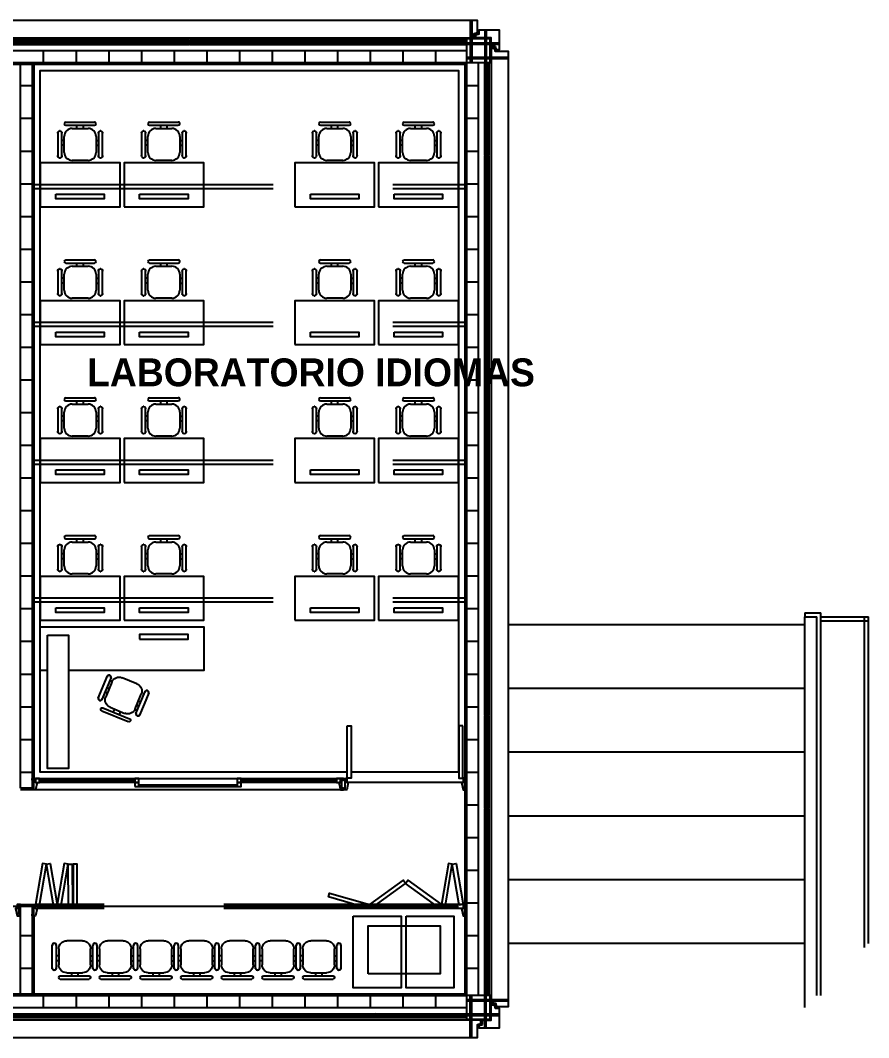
# Model space of a CAD drawing. Extents: x 2217 to 2324, y 363 to 419.
# Drawn here: x 2312.93 to 2323.57, y 400.52 to 413.28 of the extents above; entities that cross this region are included whole.
import ezdxf

# ---------------------------------------------------------------- set-up
doc = ezdxf.new("R2010")
doc.units = 0
doc.header["$LTSCALE"] = 12
doc.header["$MEASUREMENT"] = 0
doc.linetypes.add('HIDDEN', pattern=[0.375, 0.25, -0.125])
for name, color, linetype in [('AISLACION', 2, 'CONTINUOUS'), ('CARPINTERIA', 2, 'CONTINUOUS'), ('ESTRUCTURA', 7, 'CONTINUOUS'), ('ME-CORDÓN', 3, 'CONTINUOUS'), ('MUEBLES', 2, 'CONTINUOUS'), ('MURO-INT', 4, 'CONTINUOUS'), ('NOMBRES3', 3, 'CONTINUOUS'), ('PREMOLDHORMIGON', 7, 'CONTINUOUS'), ('PUERTAS', 2, 'CONTINUOUS'), ('SOLADO', 8, 'CONTINUOUS'), ('VIDRIO', 8, 'CONTINUOUS')]:
    doc.layers.add(name, color=color, linetype=linetype)
doc.styles.add('NOMBRES3', font='cityb___.ttf')
pattern_1 = [(315, (0, 0), (0.006187184335, 0.006187184335), []), (45, (0, 0), (-0.006187184335, 0.006187184335), [])]
pattern_2 = [(90, (0, 0), (-0.41, 3e-17), [])]

# ---------------------------------------------------------------- blocks, each defined once
blk = doc.blocks.new('P1AULAS')
at = {"layer": 'PUERTAS'}
blk.add_line((1.48, 0.02), (0.02, 0.02), dxfattribs=at)
for points in [[(0.025, 0.73), (0.075, 0.73), (0.075, 0.075), (0.025, 0.075)], [(1.475, 0.73), (1.425, 0.73), (1.425, 0.075), (1.475, 0.075)], [(-0.02, -0.05), (0, -0.05), (0, 0.05), (-0.02, 0.05), (-0.02, 0.07), (0.02, 0.07), (0.02, 0.02), (0.04, 0.02), (0.02, -0.07), (-0.02, -0.07)], [(1.52, -0.05), (1.5, -0.05), (1.5, 0.05), (1.52, 0.05), (1.52, 0.07), (1.48, 0.07), (1.48, 0.02), (1.46, 0.02), (1.48, -0.07), (1.52, -0.07)]]:
    blk.add_lwpolyline(points, close=True, dxfattribs=at)
for centre in [(0.02, 0.075), (1.48, 0.075)]:
    blk.add_circle(centre, 0.005, dxfattribs=at)
blk = doc.blocks.new('ESCRITORIOAULA')
at = {"layer": 'MUEBLES', "extrusion": (-2.51138e-32, -4.10154e-16, -1)}
for p, q in [((0.3, 1.041), (0.3, 1.041)), ((0.32, 1.061), (0.68, 1.061)), ((0.32, 1.021), (0.68, 1.021)), ((0.46, 0.981), (0.46, 1.021)), ((0.54, 0.981), (0.54, 1.021)), ((0.7, 1.041), (0.7, 1.041)), ((0.4, 0.981), (0.6, 0.981)), ((0.3, 0.681), (0.3, 0.881)), ((0.7, 0.881), (0.7, 0.681)), ((0.6, 0.581), (0.4, 0.581))]:
    blk.add_line(p, q, dxfattribs=at)
at = {"layer": 'MUEBLES', "extrusion": (-8.37128e-33, -1.36718e-16, -1)}
for p, q in [((0.22, 0.931), (0.22, 0.631)), ((0.25, 0.951), (0.24, 0.951)), ((0.27, 0.781), (0.27, 0.931)), ((0.73, 0.931), (0.73, 0.631)), ((0.76, 0.951), (0.75, 0.951)), ((0.78, 0.781), (0.78, 0.931)), ((0.3, 0.831), (0.27, 0.831)), ((0.27, 0.631), (0.27, 0.781)), ((0.3, 0.771), (0.27, 0.771)), ((0.7, 0.831), (0.73, 0.831)), ((0.7, 0.771), (0.73, 0.771)), ((0.78, 0.631), (0.78, 0.781)), ((0.24, 0.611), (0.25, 0.611)), ((0.75, 0.611), (0.76, 0.611))]:
    blk.add_line(p, q, dxfattribs=at)
at = {"layer": 'MUEBLES'}
for points in [[(0, 0), (1, 0), (1, 0.55), (0, 0.55)], [(0.196, 0.157), (0.803, 0.157), (0.803, 0.097), (0.196, 0.097)]]:
    blk.add_lwpolyline(points, close=True, dxfattribs=at)
for centre, major_axis, start_param, end_param in [((0.32, 1.041), (-0.0141, -0.0141), -2.356194, -0.785398), ((0.32, 1.041), (-0.0141, -0.0141), -0.785398, 0.785398), ((0.68, 1.041), (-0.0141, -0.0141), 2.356194, 3.926991), ((0.68, 1.041), (-0.0141, -0.0141), 0.785398, 2.356194), ((0.4, 0.881), (-0.0707, -0.0707), -2.356194, -0.785398), ((0.6, 0.881), (-0.0707, -0.0707), 2.356194, 3.926991), ((0.4, 0.681), (-0.0707, -0.0707), -0.785398, 0.785398), ((0.6, 0.681), (-0.0707, -0.0707), 0.785398, 2.356194)]:
    blk.add_ellipse(centre, major_axis=major_axis, ratio=1, start_param=start_param, end_param=end_param, dxfattribs=at)
at = {"layer": 'MUEBLES', "extrusion": (0, 0, -1)}
for centre, start_param, end_param in [((0.245, 0.926), -0.982794, 2.55359), ((0.755, 0.926), -0.982794, 2.55359), ((0.245, 0.636), 2.158799, 5.695183), ((0.755, 0.636), 2.158799, 5.695183)]:
    blk.add_ellipse(centre, major_axis=(-0.018, 0.018), ratio=1, start_param=start_param, end_param=end_param, dxfattribs=at)
blk = doc.blocks.new('ESCRITORIOTALLER')
at = {"layer": 'MUEBLES', "extrusion": (-2.51138e-32, -4.10154e-16, -1)}
for p, q in [((-0.2, 0.46), (-0.2, 0.46)), ((-0.18, 0.48), (0.18, 0.48)), ((-0.18, 0.44), (0.18, 0.44)), ((-0.1, 0.4), (0.1, 0.4)), ((-0.04, 0.4), (-0.04, 0.44)), ((0.04, 0.4), (0.04, 0.44)), ((0.2, 0.46), (0.2, 0.46)), ((0.31, 0.46), (0.31, 0.46)), ((0.33, 0.48), (0.69, 0.48)), ((0.33, 0.44), (0.69, 0.44)), ((0.41, 0.4), (0.61, 0.4)), ((0.47, 0.4), (0.47, 0.44)), ((0.55, 0.4), (0.55, 0.44)), ((0.71, 0.46), (0.71, 0.46)), ((0.82, 0.46), (0.82, 0.46)), ((0.84, 0.48), (1.2, 0.48)), ((0.84, 0.44), (1.2, 0.44)), ((0.92, 0.4), (1.12, 0.4)), ((0.98, 0.4), (0.98, 0.44)), ((1.06, 0.4), (1.06, 0.44)), ((1.22, 0.46), (1.22, 0.46)), ((1.33, 0.46), (1.33, 0.46)), ((1.35, 0.48), (1.71, 0.48)), ((1.35, 0.44), (1.71, 0.44)), ((1.43, 0.4), (1.63, 0.4)), ((1.49, 0.4), (1.49, 0.44)), ((1.57, 0.4), (1.57, 0.44)), ((1.73, 0.46), (1.73, 0.46)), ((1.84, 0.46), (1.84, 0.46)), ((1.86, 0.48), (2.22, 0.48)), ((1.86, 0.44), (2.22, 0.44)), ((1.94, 0.4), (2.14, 0.4)), ((2, 0.4), (2, 0.44)), ((2.08, 0.4), (2.08, 0.44)), ((2.24, 0.46), (2.24, 0.46)), ((2.35, 0.46), (2.35, 0.46)), ((2.37, 0.48), (2.73, 0.48)), ((2.37, 0.44), (2.73, 0.44)), ((2.45, 0.4), (2.65, 0.4)), ((2.51, 0.4), (2.51, 0.44)), ((2.59, 0.4), (2.59, 0.44)), ((2.75, 0.46), (2.75, 0.46)), ((2.86, 0.46), (2.86, 0.46)), ((2.88, 0.48), (3.24, 0.48)), ((2.88, 0.44), (3.24, 0.44)), ((2.96, 0.4), (3.16, 0.4)), ((3.02, 0.4), (3.02, 0.44)), ((3.1, 0.4), (3.1, 0.44)), ((3.26, 0.46), (3.26, 0.46)), ((-0.2, 0.1), (-0.2, 0.3)), ((0.2, 0.3), (0.2, 0.1)), ((0.31, 0.1), (0.31, 0.3)), ((0.71, 0.3), (0.71, 0.1)), ((0.82, 0.1), (0.82, 0.3)), ((1.22, 0.3), (1.22, 0.1)), ((1.33, 0.1), (1.33, 0.3)), ((1.73, 0.3), (1.73, 0.1)), ((1.84, 0.1), (1.84, 0.3)), ((2.24, 0.3), (2.24, 0.1)), ((2.35, 0.1), (2.35, 0.3)), ((2.75, 0.3), (2.75, 0.1)), ((2.86, 0.1), (2.86, 0.3)), ((3.26, 0.3), (3.26, 0.1)), ((0.1, 0), (-0.1, 0)), ((0.61, 0), (0.41, 0)), ((1.12, 0), (0.92, 0)), ((1.63, 0), (1.43, 0)), ((2.14, 0), (1.94, 0)), ((2.65, 0), (2.45, 0)), ((3.16, 0), (2.96, 0))]:
    blk.add_line(p, q, dxfattribs=at)
at = {"layer": 'MUEBLES', "extrusion": (-8.37128e-33, -1.36718e-16, -1)}
for p, q in [((-0.28, 0.35), (-0.28, 0.05)), ((-0.25, 0.37), (-0.26, 0.37)), ((-0.23, 0.2), (-0.23, 0.35)), ((0.23, 0.35), (0.23, 0.05)), ((0.26, 0.37), (0.25, 0.37)), ((0.28, 0.2), (0.28, 0.35)), ((0.74, 0.35), (0.74, 0.05)), ((0.77, 0.37), (0.76, 0.37)), ((0.79, 0.2), (0.79, 0.35)), ((1.25, 0.35), (1.25, 0.05)), ((1.28, 0.37), (1.27, 0.37)), ((1.3, 0.2), (1.3, 0.35)), ((1.76, 0.35), (1.76, 0.05)), ((1.79, 0.37), (1.78, 0.37)), ((1.81, 0.2), (1.81, 0.35)), ((2.27, 0.35), (2.27, 0.05)), ((2.3, 0.37), (2.29, 0.37)), ((2.32, 0.2), (2.32, 0.35)), ((2.78, 0.35), (2.78, 0.05)), ((2.81, 0.37), (2.8, 0.37)), ((2.83, 0.2), (2.83, 0.35)), ((3.29, 0.35), (3.29, 0.05)), ((3.32, 0.37), (3.31, 0.37)), ((3.34, 0.2), (3.34, 0.35)), ((-0.2, 0.25), (-0.23, 0.25)), ((-0.23, 0.05), (-0.23, 0.2)), ((-0.2, 0.19), (-0.23, 0.19)), ((0.2, 0.25), (0.23, 0.25)), ((0.2, 0.19), (0.23, 0.19)), ((0.31, 0.25), (0.28, 0.25)), ((0.28, 0.05), (0.28, 0.2)), ((0.31, 0.19), (0.28, 0.19)), ((0.71, 0.25), (0.74, 0.25)), ((0.71, 0.19), (0.74, 0.19)), ((0.82, 0.25), (0.79, 0.25)), ((0.79, 0.05), (0.79, 0.2)), ((0.82, 0.19), (0.79, 0.19)), ((1.22, 0.25), (1.25, 0.25)), ((1.22, 0.19), (1.25, 0.19)), ((1.33, 0.25), (1.3, 0.25)), ((1.3, 0.05), (1.3, 0.2)), ((1.33, 0.19), (1.3, 0.19)), ((1.73, 0.25), (1.76, 0.25)), ((1.73, 0.19), (1.76, 0.19)), ((1.84, 0.25), (1.81, 0.25)), ((1.81, 0.05), (1.81, 0.2)), ((1.84, 0.19), (1.81, 0.19)), ((2.24, 0.25), (2.27, 0.25)), ((2.24, 0.19), (2.27, 0.19)), ((2.35, 0.25), (2.32, 0.25)), ((2.32, 0.05), (2.32, 0.2)), ((2.35, 0.19), (2.32, 0.19)), ((2.75, 0.25), (2.78, 0.25)), ((2.75, 0.19), (2.78, 0.19)), ((2.86, 0.25), (2.83, 0.25)), ((2.83, 0.05), (2.83, 0.2)), ((2.86, 0.19), (2.83, 0.19)), ((3.26, 0.25), (3.29, 0.25)), ((3.26, 0.19), (3.29, 0.19)), ((3.34, 0.05), (3.34, 0.2)), ((-0.26, 0.03), (-0.25, 0.03)), ((0.25, 0.03), (0.26, 0.03)), ((0.76, 0.03), (0.77, 0.03)), ((1.27, 0.03), (1.28, 0.03)), ((1.78, 0.03), (1.79, 0.03)), ((2.29, 0.03), (2.3, 0.03)), ((2.8, 0.03), (2.81, 0.03)), ((3.31, 0.03), (3.32, 0.03))]:
    blk.add_line(p, q, dxfattribs=at)
at = {"layer": 'MUEBLES'}
for centre, major_axis, start_param, end_param in [((-0.18, 0.46), (-0.0141, -0.0141), -2.356194, -0.785398), ((-0.18, 0.46), (-0.0141, -0.0141), -0.785398, 0.785398), ((-0.1, 0.3), (-0.0707, -0.0707), -2.356194, -0.785398), ((0.1, 0.3), (-0.0707, -0.0707), 2.356194, 3.926991), ((0.18, 0.46), (-0.0141, -0.0141), 2.356194, 3.926991), ((0.18, 0.46), (-0.0141, -0.0141), 0.785398, 2.356194), ((0.33, 0.46), (-0.0141, -0.0141), -2.356194, -0.785398), ((0.33, 0.46), (-0.0141, -0.0141), -0.785398, 0.785398), ((0.41, 0.3), (-0.0707, -0.0707), -2.356194, -0.785398), ((0.61, 0.3), (-0.0707, -0.0707), 2.356194, 3.926991), ((0.69, 0.46), (-0.0141, -0.0141), 2.356194, 3.926991), ((0.69, 0.46), (-0.0141, -0.0141), 0.785398, 2.356194), ((0.84, 0.46), (-0.0141, -0.0141), -2.356194, -0.785398), ((0.84, 0.46), (-0.0141, -0.0141), -0.785398, 0.785398), ((0.92, 0.3), (-0.0707, -0.0707), -2.356194, -0.785398), ((1.12, 0.3), (-0.0707, -0.0707), 2.356194, 3.926991), ((1.2, 0.46), (-0.0141, -0.0141), 2.356194, 3.926991), ((1.2, 0.46), (-0.0141, -0.0141), 0.785398, 2.356194), ((1.35, 0.46), (-0.0141, -0.0141), -2.356194, -0.785398), ((1.35, 0.46), (-0.0141, -0.0141), -0.785398, 0.785398), ((1.43, 0.3), (-0.0707, -0.0707), -2.356194, -0.785398), ((1.63, 0.3), (-0.0707, -0.0707), 2.356194, 3.926991), ((1.71, 0.46), (-0.0141, -0.0141), 2.356194, 3.926991), ((1.71, 0.46), (-0.0141, -0.0141), 0.785398, 2.356194), ((1.86, 0.46), (-0.0141, -0.0141), -2.356194, -0.785398), ((1.86, 0.46), (-0.0141, -0.0141), -0.785398, 0.785398), ((1.94, 0.3), (-0.0707, -0.0707), -2.356194, -0.785398), ((2.14, 0.3), (-0.0707, -0.0707), 2.356194, 3.926991), ((2.22, 0.46), (-0.0141, -0.0141), 2.356194, 3.926991), ((2.22, 0.46), (-0.0141, -0.0141), 0.785398, 2.356194), ((2.37, 0.46), (-0.0141, -0.0141), -2.356194, -0.785398), ((2.37, 0.46), (-0.0141, -0.0141), -0.785398, 0.785398), ((2.45, 0.3), (-0.0707, -0.0707), -2.356194, -0.785398), ((2.65, 0.3), (-0.0707, -0.0707), 2.356194, 3.926991), ((2.73, 0.46), (-0.0141, -0.0141), 2.356194, 3.926991), ((2.73, 0.46), (-0.0141, -0.0141), 0.785398, 2.356194), ((2.88, 0.46), (-0.0141, -0.0141), -2.356194, -0.785398), ((2.88, 0.46), (-0.0141, -0.0141), -0.785398, 0.785398), ((2.96, 0.3), (-0.0707, -0.0707), -2.356194, -0.785398), ((3.16, 0.3), (-0.0707, -0.0707), 2.356194, 3.926991), ((3.24, 0.46), (-0.0141, -0.0141), 2.356194, 3.926991), ((3.24, 0.46), (-0.0141, -0.0141), 0.785398, 2.356194), ((-0.1, 0.1), (-0.0707, -0.0707), -0.785398, 0.785398), ((0.1, 0.1), (-0.0707, -0.0707), 0.785398, 2.356194), ((0.41, 0.1), (-0.0707, -0.0707), -0.785398, 0.785398), ((0.61, 0.1), (-0.0707, -0.0707), 0.785398, 2.356194), ((0.92, 0.1), (-0.0707, -0.0707), -0.785398, 0.785398), ((1.12, 0.1), (-0.0707, -0.0707), 0.785398, 2.356194), ((1.43, 0.1), (-0.0707, -0.0707), -0.785398, 0.785398), ((1.63, 0.1), (-0.0707, -0.0707), 0.785398, 2.356194), ((1.94, 0.1), (-0.0707, -0.0707), -0.785398, 0.785398), ((2.14, 0.1), (-0.0707, -0.0707), 0.785398, 2.356194), ((2.45, 0.1), (-0.0707, -0.0707), -0.785398, 0.785398), ((2.65, 0.1), (-0.0707, -0.0707), 0.785398, 2.356194), ((2.96, 0.1), (-0.0707, -0.0707), -0.785398, 0.785398), ((3.16, 0.1), (-0.0707, -0.0707), 0.785398, 2.356194)]:
    blk.add_ellipse(centre, major_axis=major_axis, ratio=1, start_param=start_param, end_param=end_param, dxfattribs=at)
at = {"layer": 'MUEBLES', "extrusion": (0, 0, -1)}
for centre, start_param, end_param in [((-0.255, 0.345), -0.982794, 2.55359), ((0.255, 0.345), -0.982794, 2.55359), ((0.765, 0.345), -0.982794, 2.55359), ((1.275, 0.345), -0.982794, 2.55359), ((1.785, 0.345), -0.982794, 2.55359), ((2.295, 0.345), -0.982794, 2.55359), ((2.805, 0.345), -0.982794, 2.55359), ((3.315, 0.345), -0.982794, 2.55359), ((-0.255, 0.055), 2.158799, 5.695183), ((0.255, 0.055), 2.158799, 5.695183), ((0.765, 0.055), 2.158799, 5.695183), ((1.275, 0.055), 2.158799, 5.695183), ((1.785, 0.055), 2.158799, 5.695183), ((2.295, 0.055), 2.158799, 5.695183), ((2.805, 0.055), 2.158799, 5.695183), ((3.315, 0.055), 2.158799, 5.695183)]:
    blk.add_ellipse(centre, major_axis=(-0.018, 0.018), ratio=1, start_param=start_param, end_param=end_param, dxfattribs=at)

msp = doc.modelspace()

# ---------------------------------------------------------------- hatches: boundary and pattern name
at = {"layer": 'AISLACION'}
h = msp.add_hatch(dxfattribs=at)
h.set_pattern_fill('ANSI37', color=8, scale=0.07, angle=-90, style=0)
h.set_pattern_definition(pattern_1)
h.paths.add_polyline_path([(2312.716, 413.029), (2312.716, 412.978), (2313.881, 412.978), (2313.881, 413.029)])
h = msp.add_hatch(dxfattribs=at)
h.set_pattern_fill('ANSI37', color=8, scale=0.07, angle=-90, style=0)
h.set_pattern_definition(pattern_1)
h.paths.add_polyline_path([(2313.886, 413.029), (2313.886, 412.978), (2315.051, 412.978), (2315.051, 413.029)])
h = msp.add_hatch(dxfattribs=at)
h.set_pattern_fill('ANSI37', color=8, scale=0.07, angle=-90, style=0)
h.set_pattern_definition(pattern_1)
h.paths.add_polyline_path([(2315.056, 413.029), (2315.056, 412.978), (2316.221, 412.978), (2316.221, 413.029)])
h = msp.add_hatch(dxfattribs=at)
h.set_pattern_fill('ANSI37', color=8, scale=0.07, angle=-90, style=0)
h.set_pattern_definition(pattern_1)
h.paths.add_polyline_path([(2316.226, 413.029), (2316.226, 412.978), (2317.391, 412.978), (2317.391, 413.029)])
h = msp.add_hatch(dxfattribs=at)
h.set_pattern_fill('ANSI37', color=8, scale=0.07, angle=-90, style=0)
h.set_pattern_definition(pattern_1)
h.paths.add_polyline_path([(2317.396, 413.029), (2317.396, 412.978), (2318.516, 412.978), (2318.516, 413.029)])
h = msp.add_hatch(dxfattribs=at)
h.set_pattern_fill('ANSI37', color=8, scale=0.07, angle=-90, style=0)
h.set_pattern_definition(pattern_1)
h.paths.add_polyline_path([(2318.801, 411.582), (2318.751, 411.582), (2318.751, 412.747), (2318.801, 412.747)])
h = msp.add_hatch(dxfattribs=at)
h.set_pattern_fill('ANSI37', color=8, scale=0.07, angle=-90, style=0)
h.set_pattern_definition(pattern_1)
h.paths.add_polyline_path([(2318.801, 410.412), (2318.751, 410.412), (2318.751, 411.577), (2318.801, 411.577)])
h = msp.add_hatch(dxfattribs=at)
h.set_pattern_fill('ANSI37', color=8, scale=0.07, angle=-90, style=0)
h.set_pattern_definition(pattern_1)
h.paths.add_polyline_path([(2318.801, 409.242), (2318.751, 409.242), (2318.751, 410.407), (2318.801, 410.407)])
h = msp.add_hatch(dxfattribs=at)
h.set_pattern_fill('ANSI37', color=8, scale=0.07, angle=-90, style=0)
h.set_pattern_definition(pattern_1)
h.paths.add_polyline_path([(2318.801, 408.072), (2318.751, 408.072), (2318.751, 409.237), (2318.801, 409.237)])
h = msp.add_hatch(dxfattribs=at)
h.set_pattern_fill('ANSI37', color=8, scale=0.07, angle=-90, style=0)
h.set_pattern_definition(pattern_1)
h.paths.add_polyline_path([(2318.801, 406.902), (2318.751, 406.902), (2318.751, 408.067), (2318.801, 408.067)])
h = msp.add_hatch(dxfattribs=at)
h.set_pattern_fill('ANSI37', color=8, scale=0.07, angle=-90, style=0)
h.set_pattern_definition(pattern_1)
h.paths.add_polyline_path([(2318.801, 405.732), (2318.751, 405.732), (2318.751, 406.897), (2318.801, 406.897)])
h = msp.add_hatch(dxfattribs=at)
h.set_pattern_fill('ANSI37', color=8, scale=0.07, angle=-90, style=0)
h.set_pattern_definition(pattern_1)
h.paths.add_polyline_path([(2318.801, 404.562), (2318.751, 404.562), (2318.751, 405.727), (2318.801, 405.727)])
h = msp.add_hatch(dxfattribs=at)
h.set_pattern_fill('ANSI37', color=8, scale=0.07, angle=-90, style=0)
h.set_pattern_definition(pattern_1)
h.paths.add_polyline_path([(2318.801, 403.392), (2318.751, 403.392), (2318.751, 404.557), (2318.801, 404.557)])
h = msp.add_hatch(dxfattribs=at)
h.set_pattern_fill('ANSI37', color=8, scale=0.07, angle=-90, style=0)
h.set_pattern_definition(pattern_1)
h.paths.add_polyline_path([(2318.801, 402.222), (2318.751, 402.222), (2318.751, 403.387), (2318.801, 403.387)])
h = msp.add_hatch(dxfattribs=at)
h.set_pattern_fill('ANSI37', color=8, scale=0.07, angle=-90, style=0)
h.set_pattern_definition(pattern_1)
h.paths.add_polyline_path([(2318.801, 401.052), (2318.751, 401.052), (2318.751, 402.217), (2318.801, 402.217)])
h = msp.add_hatch(dxfattribs=at)
h.set_pattern_fill('ANSI37', color=8, scale=0.07, angle=-90, style=0)
h.set_pattern_definition(pattern_1)
h.paths.add_polyline_path([(2312.716, 400.769), (2312.716, 400.82), (2313.881, 400.82), (2313.881, 400.769)])
h = msp.add_hatch(dxfattribs=at)
h.set_pattern_fill('ANSI37', color=8, scale=0.07, angle=-90, style=0)
h.set_pattern_definition(pattern_1)
h.paths.add_polyline_path([(2313.886, 400.769), (2313.886, 400.82), (2315.051, 400.82), (2315.051, 400.769)])
h = msp.add_hatch(dxfattribs=at)
h.set_pattern_fill('ANSI37', color=8, scale=0.07, angle=-90, style=0)
h.set_pattern_definition(pattern_1)
h.paths.add_polyline_path([(2315.056, 400.769), (2315.056, 400.82), (2316.221, 400.82), (2316.221, 400.769)])
h = msp.add_hatch(dxfattribs=at)
h.set_pattern_fill('ANSI37', color=8, scale=0.07, angle=-90, style=0)
h.set_pattern_definition(pattern_1)
h.paths.add_polyline_path([(2316.226, 400.769), (2316.226, 400.82), (2317.391, 400.82), (2317.391, 400.769)])
h = msp.add_hatch(dxfattribs=at)
h.set_pattern_fill('ANSI37', color=8, scale=0.07, angle=-90, style=0)
h.set_pattern_definition(pattern_1)
h.paths.add_polyline_path([(2317.396, 400.769), (2317.396, 400.82), (2318.516, 400.82), (2318.516, 400.769)])
at = {"layer": 'MURO-INT'}
h = msp.add_hatch(dxfattribs=at)
h.set_pattern_fill('_U', color=2, scale=0.41, angle=90, style=0, pattern_type=0)
h.set_pattern_definition(pattern_2)
h.paths.add_polyline_path([(2318.521, 412.899), (2310.421, 412.899), (2310.421, 412.749), (2318.521, 412.749)])
h = msp.add_hatch(dxfattribs=at)
h.set_pattern_fill('_U', color=2, scale=0.41, style=0, pattern_type=0)
h.set_pattern_definition([(0, (0.025, 0), (0, 0.41), [])])
h.paths.add_polyline_path([(2313.078, 412.729), (2312.928, 412.729), (2312.928, 403.649), (2313.078, 403.649)])
h = msp.add_hatch(dxfattribs=at)
h.set_pattern_fill('_U', color=2, scale=0.41, style=0, pattern_type=0)
h.set_pattern_definition([(0, (0, 0), (0, 0.41), [])])
h.paths.add_polyline_path([(2318.671, 412.749), (2318.521, 412.749), (2318.521, 401.049), (2318.671, 401.049)])
h = msp.add_hatch(dxfattribs=at)
h.set_pattern_fill('_U', color=2, scale=0.41, style=0, pattern_type=0)
h.set_pattern_definition([(0, (11.18667, 0), (0, 0.41), [])])
h.paths.add_polyline_path([(2313.078, 402.169), (2312.928, 402.169), (2312.928, 401.049), (2313.078, 401.049)])
h = msp.add_hatch(dxfattribs=at)
h.set_pattern_fill('_U', color=2, scale=0.41, angle=90, style=0, pattern_type=0)
h.set_pattern_definition(pattern_2)
h.paths.add_polyline_path([(2318.521, 401.049), (2310.421, 401.049), (2310.421, 400.899), (2318.521, 400.899)])

# ---------------------------------------------------------------- linework, layer by layer
at = {"layer": 'AISLACION'}
for points in [[(2312.716, 413.029), (2312.716, 412.978), (2313.881, 412.978), (2313.881, 413.029)], [(2313.886, 413.029), (2313.886, 412.978), (2315.051, 412.978), (2315.051, 413.029)], [(2315.056, 413.029), (2315.056, 412.978), (2316.221, 412.978), (2316.221, 413.029)], [(2316.226, 413.029), (2316.226, 412.978), (2317.391, 412.978), (2317.391, 413.029)], [(2317.396, 413.029), (2317.396, 412.978), (2318.516, 412.978), (2318.516, 413.029)], [(2318.801, 411.582), (2318.751, 411.582), (2318.751, 412.747), (2318.801, 412.747)], [(2318.801, 410.412), (2318.751, 410.412), (2318.751, 411.577), (2318.801, 411.577)], [(2318.801, 409.242), (2318.751, 409.242), (2318.751, 410.407), (2318.801, 410.407)], [(2318.801, 408.072), (2318.751, 408.072), (2318.751, 409.237), (2318.801, 409.237)], [(2318.801, 406.902), (2318.751, 406.902), (2318.751, 408.067), (2318.801, 408.067)], [(2318.801, 405.732), (2318.751, 405.732), (2318.751, 406.897), (2318.801, 406.897)], [(2318.801, 404.562), (2318.751, 404.562), (2318.751, 405.727), (2318.801, 405.727)], [(2318.801, 403.392), (2318.751, 403.392), (2318.751, 404.557), (2318.801, 404.557)], [(2318.801, 402.222), (2318.751, 402.222), (2318.751, 403.387), (2318.801, 403.387)], [(2318.801, 401.052), (2318.751, 401.052), (2318.751, 402.217), (2318.801, 402.217)], [(2312.716, 400.769), (2312.716, 400.82), (2313.881, 400.82), (2313.881, 400.769)], [(2313.886, 400.769), (2313.886, 400.82), (2315.051, 400.82), (2315.051, 400.769)], [(2315.056, 400.769), (2315.056, 400.82), (2316.221, 400.82), (2316.221, 400.769)], [(2316.226, 400.769), (2316.226, 400.82), (2317.391, 400.82), (2317.391, 400.769)], [(2317.396, 400.769), (2317.396, 400.82), (2318.516, 400.82), (2318.516, 400.769)]]:
    msp.add_lwpolyline(points, close=True, dxfattribs=at)
at = {"layer": 'CARPINTERIA'}
msp.add_line((2301.821, 402.169), (2318.421, 402.169), dxfattribs=at)
at = {"layer": 'ESTRUCTURA'}
for points in [[(2318.521, 412.749), (2318.821, 412.749), (2318.821, 413.049), (2318.521, 413.049)], [(2318.521, 400.749), (2318.821, 400.749), (2318.821, 401.049), (2318.521, 401.049)]]:
    msp.add_lwpolyline(points, close=True, dxfattribs=at)
at = {"layer": 'ME-CORDÓN', "color": 8}
for p, q in [((2322.766, 405.849), (2322.966, 405.849)), ((2322.766, 405.849), (2322.766, 405.799)), ((2322.966, 401.049), (2322.966, 405.849))]:
    msp.add_line(p, q, dxfattribs=at)
at = {"layer": 'ME-CORDÓN'}
for p, q in [((2322.766, 400.899), (2322.766, 405.799)), ((2322.766, 405.799), (2322.916, 405.799)), ((2322.916, 401.049), (2322.916, 405.799))]:
    msp.add_line(p, q, dxfattribs=at)
at = {"layer": 'MUEBLES', "color": 8, "linetype": 'HIDDEN'}
for p, q in [((2313.098, 411.221), (2318.501, 411.221)), ((2313.098, 411.171), (2318.501, 411.171)), ((2313.098, 409.492), (2318.501, 409.492)), ((2313.098, 409.442), (2318.501, 409.442)), ((2313.098, 407.763), (2318.501, 407.763)), ((2313.098, 407.713), (2318.501, 407.713)), ((2313.098, 406.034), (2318.501, 406.034)), ((2313.098, 405.984), (2318.501, 405.984))]:
    msp.add_line(p, q, dxfattribs=at)
at = {"layer": 'MUEBLES'}
for p in [(2322.966, 405.799), (2323.566, 401.699)]:
    msp.add_line(p, (2323.566, 405.799), dxfattribs=at)
at = {"layer": 'MUEBLES', "color": 8}
for p, q in [((2323.516, 401.649), (2323.516, 405.799)), ((2322.966, 405.749), (2323.566, 405.749))]:
    msp.add_line(p, q, dxfattribs=at)
at = {"layer": 'MUEBLES', "extrusion": (5.19706e-17, 1.26455e-16, -1)}
for p, q in [((2313.906, 404.778), (2314.02, 405.056)), ((2314.066, 405.037), (2314.009, 404.898)), ((2314.046, 405.066), (2314.055, 405.063)), ((2314.009, 404.898), (2313.952, 404.759)), ((2314.041, 404.896), (2314.013, 404.907)), ((2313.926, 404.748), (2313.917, 404.752)), ((2314.018, 404.84), (2313.99, 404.852)), ((2314.378, 404.584), (2314.492, 404.862)), ((2314.538, 404.843), (2314.481, 404.704)), ((2314.518, 404.873), (2314.527, 404.869)), ((2314.388, 404.688), (2314.416, 404.677)), ((2314.411, 404.744), (2314.438, 404.732)), ((2314.481, 404.704), (2314.424, 404.565)), ((2314.398, 404.554), (2314.389, 404.558))]:
    msp.add_line(p, q, dxfattribs=at)
at = {"layer": 'MUEBLES', "extrusion": (1.55912e-16, 3.79365e-16, -1)}
for p, q in [((2314.39, 404.957), (2314.205, 405.033)), ((2314.075, 404.979), (2313.999, 404.794)), ((2314.369, 404.642), (2314.445, 404.827)), ((2313.938, 404.646), (2313.938, 404.646)), ((2313.949, 404.62), (2314.282, 404.483)), ((2313.964, 404.657), (2314.297, 404.52)), ((2314.053, 404.663), (2314.238, 404.587)), ((2314.109, 404.641), (2314.094, 404.604)), ((2314.183, 404.61), (2314.168, 404.573)), ((2314.308, 404.494), (2314.308, 404.494))]:
    msp.add_line(p, q, dxfattribs=at)
at = {"layer": 'MUEBLES'}
msp.add_lwpolyline([(2313.269, 405.124), (2313.178, 405.124), (2313.178, 405.674), (2315.228, 405.674), (2315.228, 405.124), (2313.533, 405.124)], dxfattribs=at)
for points in [[(2313.269, 405.566), (2313.533, 405.566), (2313.533, 403.895), (2313.269, 403.895)], [(2314.424, 405.517), (2315.031, 405.517), (2315.031, 405.577), (2314.424, 405.577)], [(2317.102, 402.044), (2317.702, 402.044), (2317.702, 401.144), (2317.102, 401.144)], [(2317.765, 402.044), (2318.365, 402.044), (2318.365, 401.144), (2317.765, 401.144)], [(2317.291, 401.321), (2317.291, 401.921), (2318.191, 401.921), (2318.191, 401.321)]]:
    msp.add_lwpolyline(points, close=True, dxfattribs=at)
for centre, start_param, end_param in [((2314.041, 405.041), 5.300392, 8.836775), ((2313.931, 404.773), 2.158799, 5.695183), ((2314.513, 404.848), 5.300392, 8.836775), ((2314.403, 404.579), 2.158799, 5.695183)]:
    msp.add_ellipse(centre, major_axis=(0.0235, 0.0098), ratio=1, start_param=start_param, end_param=end_param, dxfattribs=at)
at = {"layer": 'MUEBLES', "extrusion": (0, 0, -1)}
for centre, major_axis, start_param, end_param in [((2314.167, 404.941), (-0.0385, 0.0923), 5.497787, 7.068583), ((2314.352, 404.865), (0.0923, 0.0385), -0.785398, 0.785398), ((2314.091, 404.756), (0.0923, 0.0385), 2.356194, 3.926991), ((2313.957, 404.638), (0.0185, 0.0077), 2.356194, 3.926991), ((2313.957, 404.638), (-0.0077, 0.0185), 5.497787, 7.068583), ((2314.276, 404.68), (-0.0385, 0.0923), 2.356194, 3.926991), ((2314.29, 404.501), (-0.0077, 0.0185), 2.356194, 3.926991), ((2314.29, 404.501), (0.0185, 0.0077), -0.785398, 0.785398)]:
    msp.add_ellipse(centre, major_axis=major_axis, ratio=1, start_param=start_param, end_param=end_param, dxfattribs=at)
at = {"layer": 'MURO-INT'}
for p, q in [((2310.421, 412.899), (2318.521, 412.899)), ((2310.421, 412.749), (2318.521, 412.749)), ((2318.521, 412.749), (2318.521, 401.049)), ((2318.671, 412.749), (2318.671, 401.049)), ((2310.421, 401.049), (2318.521, 401.049)), ((2310.421, 400.899), (2318.521, 400.899))]:
    msp.add_line(p, q, dxfattribs=at)
at = {"layer": 'MURO-INT', "color": 8}
for p, q in [((2310.271, 412.729), (2318.521, 412.729)), ((2313.098, 412.749), (2313.098, 403.769)), ((2318.501, 412.749), (2318.501, 401.049)), ((2313.078, 403.769), (2316.981, 403.769)), ((2316.981, 403.629), (2312.928, 403.629)), ((2310.271, 401.069), (2318.521, 401.069))]:
    msp.add_line(p, q, dxfattribs=at)
at = {"layer": 'MURO-INT'}
for points in [[(2312.928, 403.649), (2312.928, 412.749), (2313.078, 412.749), (2313.078, 403.649)], [(2312.928, 402.169), (2313.078, 402.169), (2313.078, 401.049), (2312.928, 401.049)]]:
    msp.add_lwpolyline(points, close=True, dxfattribs=at)
at = {"layer": 'MURO-INT', "color": 8}
for points in [[(2312.928, 402.189), (2313.078, 402.189)], [(2313.098, 402.049), (2313.098, 401.049)]]:
    msp.add_lwpolyline(points, dxfattribs=at)
at = {"layer": 'PREMOLDHORMIGON', "color": 8}
for p, q in [((2318.571, 413.279), (2318.571, 412.749)), ((2318.591, 413.279), (2318.591, 412.749)), ((2318.751, 413.159), (2318.751, 412.749)), ((2318.771, 413.159), (2318.771, 412.749)), ((2318.521, 412.999), (2318.931, 412.999)), ((2318.521, 412.979), (2318.931, 412.979)), ((2318.521, 412.819), (2319.051, 412.819)), ((2318.521, 412.799), (2319.051, 412.799)), ((2318.571, 400.519), (2318.571, 401.049)), ((2318.591, 400.519), (2318.591, 401.049)), ((2318.751, 400.639), (2318.751, 401.049)), ((2318.771, 400.639), (2318.771, 401.049)), ((2318.521, 400.999), (2319.051, 400.999)), ((2318.521, 400.979), (2319.051, 400.979)), ((2318.521, 400.819), (2318.931, 400.819)), ((2318.521, 400.799), (2318.931, 400.799))]:
    msp.add_line(p, q, dxfattribs=at)
at = {"layer": 'PREMOLDHORMIGON'}
for points in [[(2310.24, 413.059), (2318.62, 413.059), (2318.62, 413.116), (2318.661, 413.128), (2318.661, 413.279), (2310.281, 413.279), (2310.281, 413.113), (2310.24, 413.101)], [(2318.888, 412.951), (2318.831, 412.951), (2318.831, 413.059), (2318.64, 413.059), (2318.64, 413.099), (2318.681, 413.111), (2318.681, 413.159), (2318.931, 413.159), (2318.931, 412.909), (2318.9, 412.909)], [(2318.831, 412.931), (2318.831, 400.951), (2318.888, 400.951), (2318.9, 400.909), (2319.051, 400.909), (2319.051, 412.889), (2318.885, 412.889), (2318.873, 412.931)], [(2318.723, 400.683), (2318.723, 400.739), (2318.831, 400.739), (2318.831, 400.931), (2318.871, 400.931), (2318.884, 400.889), (2318.931, 400.889), (2318.931, 400.639), (2318.681, 400.639), (2318.681, 400.671)], [(2318.703, 400.739), (2310.323, 400.739), (2310.323, 400.683), (2310.281, 400.671), (2310.281, 400.519), (2318.661, 400.519), (2318.661, 400.686), (2318.703, 400.698)]]:
    msp.add_lwpolyline(points, close=True, dxfattribs=at)
at = {"layer": 'PREMOLDHORMIGON', "color": 8}
for points in [[(2318.62, 413.099), (2318.62, 413.059), (2318.64, 413.059), (2318.64, 413.099)], [(2318.873, 412.951), (2318.831, 412.951), (2318.831, 412.931), (2318.873, 412.931)], [(2318.871, 400.951), (2318.831, 400.951), (2318.831, 400.931), (2318.871, 400.931)], [(2318.723, 400.698), (2318.723, 400.739), (2318.703, 400.739), (2318.703, 400.698)]]:
    msp.add_lwpolyline(points, close=True, dxfattribs=at)
at = {"layer": 'PUERTAS', "color": 8, "linetype": 'HIDDEN'}
for p, q in [((2318.481, 402.189), (2313.118, 402.189)), ((2318.481, 402.139), (2313.138, 402.139))]:
    msp.add_line(p, q, dxfattribs=at)
at = {"layer": 'PUERTAS'}
for points in [[(2313.078, 403.769), (2313.118, 403.769), (2313.118, 403.719), (2313.138, 403.719), (2313.118, 403.629), (2313.078, 403.629), (2313.078, 403.649), (2313.098, 403.649), (2313.098, 403.749), (2313.078, 403.749)], [(2313.118, 403.719), (2313.168, 403.719), (2313.168, 403.769), (2313.118, 403.769)], [(2314.363, 403.719), (2314.413, 403.719), (2314.413, 403.769), (2314.363, 403.769)], [(2315.647, 403.719), (2315.697, 403.719), (2315.697, 403.769), (2315.647, 403.769)], [(2316.891, 403.719), (2316.941, 403.719), (2316.941, 403.769), (2316.891, 403.769)], [(2316.981, 403.769), (2316.941, 403.769), (2316.941, 403.719), (2316.921, 403.719), (2316.941, 403.629), (2316.981, 403.629), (2316.981, 403.649), (2316.961, 403.649), (2316.961, 403.749), (2316.981, 403.749)], [(2314.363, 403.669), (2314.413, 403.669), (2314.413, 403.719), (2314.363, 403.719)], [(2315.647, 403.669), (2315.697, 403.669), (2315.697, 403.719), (2315.647, 403.719)], [(2313.167, 402.181), (2313.255, 402.694), (2313.205, 402.702), (2313.118, 402.189)], [(2313.342, 402.181), (2313.255, 402.694), (2313.304, 402.702), (2313.391, 402.189)], [(2313.441, 402.181), (2313.528, 402.694), (2313.479, 402.702), (2313.391, 402.189)], [(2313.53, 402.173), (2313.528, 402.694), (2313.578, 402.694), (2313.58, 402.174)], [(2313.64, 402.173), (2313.642, 402.694), (2313.592, 402.694), (2313.59, 402.174)], [(2318.258, 402.181), (2318.345, 402.694), (2318.296, 402.702), (2318.208, 402.189)], [(2318.432, 402.181), (2318.345, 402.694), (2318.394, 402.702), (2318.481, 402.189)], [(2317.336, 402.149), (2317.757, 402.453), (2317.728, 402.494), (2317.306, 402.189)], [(2318.179, 402.149), (2317.757, 402.453), (2317.787, 402.494), (2318.208, 402.189)], [(2317.292, 402.141), (2316.793, 402.285), (2316.806, 402.333), (2317.306, 402.189)], [(2312.928, 402.189), (2312.888, 402.189), (2312.888, 402.139), (2312.868, 402.139), (2312.888, 402.049), (2312.928, 402.049), (2312.928, 402.069), (2312.908, 402.069), (2312.908, 402.169), (2312.928, 402.169)], [(2313.078, 402.189), (2313.118, 402.189), (2313.118, 402.139), (2313.138, 402.139), (2313.118, 402.049), (2313.078, 402.049), (2313.078, 402.069), (2313.098, 402.069), (2313.098, 402.169), (2313.078, 402.169)], [(2318.521, 402.189), (2318.481, 402.189), (2318.481, 402.139), (2318.461, 402.139), (2318.481, 402.049), (2318.521, 402.049), (2318.521, 402.069), (2318.501, 402.069), (2318.501, 402.169), (2318.521, 402.169)]]:
    msp.add_lwpolyline(points, close=True, dxfattribs=at)
at = {"layer": 'SOLADO'}
for p, q in [((2322.766, 405.699), (2319.051, 405.699)), ((2322.766, 404.899), (2319.051, 404.899)), ((2322.766, 404.099), (2319.051, 404.099)), ((2322.766, 403.299), (2319.051, 403.299)), ((2322.766, 402.499), (2319.051, 402.499)), ((2322.766, 401.699), (2319.051, 401.699))]:
    msp.add_line(p, q, dxfattribs=at)
msp.add_lwpolyline([(2317.026, 403.849), (2313.178, 403.849), (2313.178, 412.649), (2318.421, 412.649), (2318.421, 403.849), (2317.076, 403.849)], dxfattribs=at)
at = {"layer": 'VIDRIO'}
for p, q in [((2314.363, 403.739), (2313.168, 403.739)), ((2316.891, 403.739), (2315.697, 403.739)), ((2314.363, 403.719), (2313.168, 403.719)), ((2314.413, 403.689), (2315.647, 403.689)), ((2314.413, 403.669), (2315.647, 403.669)), ((2316.891, 403.719), (2315.697, 403.719))]:
    msp.add_line(p, q, dxfattribs=at)

# ---------------------------------------------------------------- block references
at = {"layer": 'MUEBLES'}
for p in [(2313.178, 410.942), (2314.228, 410.942), (2316.371, 410.942), (2317.421, 410.942), (2313.178, 409.213), (2314.228, 409.213), (2316.371, 409.213), (2317.421, 409.213), (2313.178, 407.484), (2314.228, 407.484), (2316.371, 407.484), (2317.421, 407.484), (2313.178, 405.755), (2314.228, 405.755), (2316.371, 405.755), (2317.421, 405.755)]:
    msp.add_blockref('ESCRITORIOAULA', p, dxfattribs=at)
at = {"layer": 'MUEBLES', "xscale": -1, "rotation": 180}
msp.add_blockref('ESCRITORIOTALLER', (2313.609, 401.734), dxfattribs=at)
at = {"layer": 'PUERTAS'}
msp.add_blockref('P1AULAS', (2317.001, 403.699), dxfattribs=at)

# ---------------------------------------------------------------- texts
at = {"layer": 'NOMBRES3', "insert": (2313.765, 409.039), "char_height": 0.35, "width": 15.8696, "attachment_point": 1, "style": 'NOMBRES3'}
msp.add_mtext('LABORATORIO IDIOMAS', dxfattribs=at)

doc.saveas('drawing.dxf')
